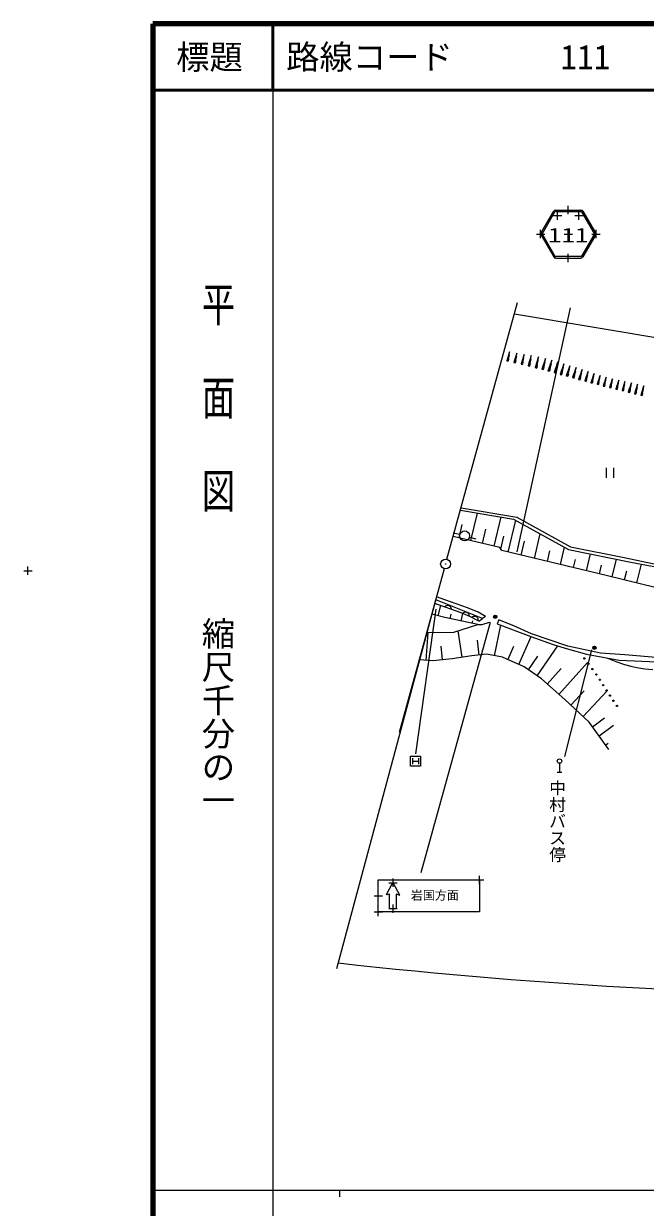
# Model space of a CAD drawing. Units: millimetres, scale not verified. Extents: x 34860 to 694227, y -100713 to 259287.
# Drawn here: x 34860 to 128095, y 81696 to 259287 of the extents above; entities that cross this region are included whole.
import ezdxf
from ezdxf.enums import TextEntityAlignment as Align

# ---------------------------------------------------------------- set-up
doc = ezdxf.new("R2010")
doc.units = ezdxf.units.MM
doc.header["$LTSCALE"] = 1000
doc.linetypes.add('LONG_DASHED_DOTTED', pattern=[15.25, 12, -1.5, 0.25, -1.5])
for name, color, linetype, lineweight in [('M-TTL', 2, 'Continuous', 140), ('M-TTL-BAND', 7, 'Continuous', 25), ('M-TTL-LINE', 7, 'Continuous', 50), ('S-BGD', 7, 'Continuous', 13), ('S-BGD-HTXT', 6, 'Continuous', 13), ('S-BMK', 2, 'LONG_DASHED_DOTTED', 13)]:
    doc.layers.add(name, color=color, linetype=linetype, lineweight=lineweight)
for name, color, linetype in [('M-TTL-TXT', 7, 'Continuous'), ('人工斜面', 7, 'Continuous'), ('ｺﾝｸﾘ被覆', 7, 'Continuous'), ('ﾌﾞﾛｸ被覆', 7, 'Continuous')]:
    doc.layers.add(name, color=color, linetype=linetype)
doc.styles.add('@ＭＳ ゴシック', font='')
doc.styles.add('ＭＳ ゴシック', font='')
doc.styles.get('@ＭＳ ゴシック').set_extended_font_data('@MS Gothic')
doc.styles.get('ＭＳ ゴシック').set_extended_font_data('MS Gothic')

# ---------------------------------------------------------------- blocks, each defined once
blk = doc.blocks.new('BUHIN1')
at = {"color": 2, "linetype": 'Continuous', "lineweight": 13}
for radius in [746, 22.5]:
    blk.add_circle((0, 0), radius, dxfattribs=at)
blk = doc.blocks.new('BUHIN2')
at = {"color": 7, "linetype": 'Continuous', "lineweight": 13}
for centre, radius in [((0, 0), 250), ((0, 0), 219), ((0, 0), 188), ((0, 0), 156), ((0, 0), 125), ((0, 0), 93.8), ((0, -1), 62.5), ((0, 0), 31.2)]:
    blk.add_circle(centre, radius, dxfattribs=at)
blk = doc.blocks.new('plus')
at = {"color": 0, "linetype": 'Continuous', "lineweight": -2}
for p, q in [((-1.25, 0), (1.25, 0)), ((0, -1.25), (0, 1.25))]:
    blk.add_line(p, q, dxfattribs=at)
blk = doc.blocks.new('BUHIN3')
at = {"color": 7, "linetype": 'Continuous', "lineweight": 13}
blk.add_circle((0, 0), 746, dxfattribs=at)
blk = doc.blocks.new('BUHIN4')
at = {"color": 7, "linetype": 'Continuous', "lineweight": 13}
for p, q in [((-578, 750), (-578, -750)), ((574, -750), (574, 750))]:
    blk.add_line(p, q, dxfattribs=at)
blk = doc.blocks.new('BUHIN77')
at = {"color": 7, "linetype": 'Continuous', "lineweight": 13}
blk.add_circle((0, 0), 99.5, dxfattribs=at)
blk = doc.blocks.new('BUHIN78')
at = {"color": 7, "linetype": 'Continuous', "lineweight": 13}
blk.add_circle((0, 0), 99.5, dxfattribs=at)
blk = doc.blocks.new('BUHIN79')
at = {"color": 7, "linetype": 'Continuous', "lineweight": 13}
blk.add_circle((0, 0), 99.5, dxfattribs=at)
blk = doc.blocks.new('BUHIN199')
at = {"color": 7, "linetype": 'Continuous', "lineweight": 13}
for p, q in [((34, 262), (-204, -695)), ((-175, -702), (146, 586)), ((92, 248), (-146, -710)), ((-188, -398), (-258, -682)), ((-226, -690), (-73, -75)), ((-116, -717), (37, -102)), ((-17, -440), (-87, -724))]:
    blk.add_line(p, q, dxfattribs=at)
blk.add_lwpolyline([(-68, -756), (181, 728), (-294, -700)], close=True, dxfattribs=at)
blk = doc.blocks.new('BUHIN200')
at = {"color": 7, "linetype": 'Continuous', "lineweight": 13}
for p, q in [((32, 245), (-190, -649)), ((-163, -656), (136, 547)), ((86, 231), (-136, -662)), ((-175, -371), (-241, -636)), ((-211, -644), (-68, -70)), ((-109, -669), (34, -95)), ((-16, -411), (-81, -676))]:
    blk.add_line(p, q, dxfattribs=at)
blk.add_lwpolyline([(-64, -705), (169, 679), (-274, -653)], close=True, dxfattribs=at)
blk = doc.blocks.new('BUHIN201')
at = {"color": 7, "linetype": 'Continuous', "lineweight": 13}
for p, q in [((41, 261), (-222, -689)), ((-193, -697), (161, 582)), ((99, 245), (-164, -705)), ((-198, -393), (-277, -674)), ((-244, -683), (-75, -73)), ((-136, -713), (34, -103)), ((-29, -440), (-107, -721))]:
    blk.add_line(p, q, dxfattribs=at)
blk.add_lwpolyline([(-88, -754), (200, 723), (-312, -692)], close=True, dxfattribs=at)
blk = doc.blocks.new('BUHIN202')
at = {"color": 7, "linetype": 'Continuous', "lineweight": 13}
for p, q in [((44, 278), (-237, -735)), ((-206, -744), (172, 621)), ((106, 261), (-175, -752)), ((-212, -419), (-295, -719)), ((-260, -729), (-80, -78)), ((-145, -761), (36, -110)), ((-30, -469), (-114, -770))]:
    blk.add_line(p, q, dxfattribs=at)
blk.add_lwpolyline([(-94, -804), (214, 771), (-333, -738)], close=True, dxfattribs=at)
blk = doc.blocks.new('BUHIN203')
at = {"color": 7, "linetype": 'Continuous', "lineweight": 13}
for p, q in [((47, 296), (-252, -781)), ((-219, -790), (183, 659)), ((112, 278), (-186, -800)), ((-225, -445), (-313, -764)), ((-277, -775), (-85, -82)), ((-154, -809), (38, -116)), ((-32, -498), (-121, -818))]:
    blk.add_line(p, q, dxfattribs=at)
blk.add_lwpolyline([(-100, -854), (227, 819), (-354, -784)], close=True, dxfattribs=at)
blk = doc.blocks.new('BUHIN206')
at = {"color": 7, "linetype": 'Continuous', "lineweight": 13}
for p, q in [((31, 262), (-194, -698)), ((-165, -705), (137, 588)), ((89, 249), (-136, -712)), ((-182, -400), (-249, -685)), ((-216, -693), (-72, -76)), ((-106, -718), (38, -101)), ((-11, -440), (-77, -725))]:
    blk.add_line(p, q, dxfattribs=at)
blk.add_lwpolyline([(-58, -757), (171, 730), (-284, -704)], close=True, dxfattribs=at)

msp = doc.modelspace()

# ---------------------------------------------------------------- linework, layer by layer
at = {"layer": 'M-TTL'}
for p, q in [((54227, 259287), (54227, -100713)), ((694227, 259287), (54227, 259287))]:
    msp.add_line(p, q, dxfattribs=at)
at = {"layer": 'M-TTL-BAND'}
for p, q in [((72227, 249287), (72227, -100713)), ((54227, 84287), (593227, 84287)), ((82227, 84287), (82227, 83287))]:
    msp.add_line(p, q, dxfattribs=at)
at = {"layer": 'M-TTL-LINE'}
for p, q in [((72227, 259287), (72227, 249287)), ((54227, 249287), (694227, 249287))]:
    msp.add_line(p, q, dxfattribs=at)
at = {"layer": 'S-BGD'}
for p, q in [((112476, 227882), (114373, 231162)), ((112670, 227802), (114539, 231034)), ((114650, 231322), (118437, 231322)), ((114677, 231114), (118410, 231114)), ((118548, 231034), (120417, 227802)), ((118714, 231162), (120611, 227882)), ((112476, 227561), (114373, 224281)), ((112670, 227641), (114539, 224409)), ((120417, 227641), (118548, 224409)), ((120611, 227561), (118714, 224281)), ((114650, 224122), (118437, 224122)), ((118410, 224330), (114677, 224330)), ((108884, 180059), (116855, 216665)), ((107616, 209601), (107406, 208705)), ((107434, 208699), (107716, 209905)), ((107670, 209589), (107461, 208692)), ((107417, 208983), (107355, 208717)), ((107386, 208710), (107521, 209286)), ((107488, 208686), (107623, 209262)), ((107578, 208945), (107515, 208680)), ((110622, 208280), (110551, 207976)), ((110586, 207968), (110740, 208626)), ((110849, 208987), (110609, 207962)), ((110640, 207955), (110963, 209334)), ((110911, 208972), (110671, 207948)), ((110703, 207940), (110856, 208599)), ((110805, 208237), (110734, 207933)), ((111684, 208028), (111608, 207705)), ((111646, 207697), (111809, 208396)), ((111925, 208779), (111670, 207691)), ((111703, 207683), (112046, 209148)), ((111991, 208764), (111737, 207675)), ((111770, 207668), (111933, 208367)), ((111878, 207983), (111803, 207660)), ((100461, 186625), (108827, 185245)), ((100365, 186277), (108325, 184967)), ((101906, 181723), (102904, 185859)), ((105401, 180880), (106461, 185274)), ((107538, 179998), (108674, 184775)), ((108325, 184967), (116594, 180413)), ((108827, 185245), (116881, 180783)), ((100159, 182144), (100643, 184148)), ((103654, 181301), (104168, 183434)), ((106274, 180669), (99286, 182355)), ((100269, 182625), (99300, 182869)), ((101721, 182249), (102688, 181993)), ((106417, 180450), (106881, 182400)), ((109494, 179533), (109998, 181651)), ((111451, 179068), (112329, 182762)), ((106560, 180231), (106274, 180669)), ((122210, 176508), (106560, 180231)), ((113407, 178602), (113782, 180179)), ((115363, 178137), (115984, 180749)), ((116594, 180413), (125922, 178489)), ((116881, 180783), (124929, 179197)), ((119276, 177206), (119877, 179736)), ((117319, 177672), (117613, 178907)), ((121232, 176741), (121540, 178035)), ((123133, 176285), (123775, 178932)), ((124929, 179197), (130101, 178075)), ((125922, 178489), (133171, 177113)), ((126824, 175389), (127503, 178189)), ((127747, 175165), (122210, 176508)), ((124978, 175837), (125307, 177193)), ((141514, 171779), (127747, 175165)), ((96529, 172304), (96674, 172843)), ((100456, 170893), (96529, 172304)), ((103684, 170066), (96674, 172843)), ((98856, 172534), (96798, 173303)), ((101433, 171666), (98856, 172534)), ((96675, 171437), (93611, 149751)), ((98015, 170175), (96066, 170674)), ((97040, 170424), (97438, 171977)), ((98838, 170003), (98981, 170687)), ((101859, 170309), (100456, 170893)), ((100483, 169659), (100718, 170784)), ((103006, 171015), (101433, 171666)), ((104145, 170337), (103006, 171015)), ((104837, 169459), (94434, 131872)), ((102952, 169144), (98015, 170175)), ((99398, 168004), (102952, 169144)), ((103138, 169656), (101859, 170309)), ((102129, 169316), (102210, 169702)), ((102952, 169144), (103603, 169117)), ((103138, 169656), (103684, 170066)), ((103603, 169117), (104742, 169469)), ((104145, 170337), (103684, 170066)), ((105484, 164454), (106405, 169061)), ((106115, 169817), (105887, 169257)), ((105887, 169257), (110924, 167350)), ((108457, 168905), (106115, 169817)), ((111049, 167764), (108457, 168905)), ((95208, 163763), (95524, 167957)), ((95316, 167954), (99398, 168004)), ((100607, 164215), (100027, 168206)), ((109102, 163142), (110959, 167337)), ((110924, 167350), (114262, 166147)), ((116478, 165900), (111049, 167764)), ((97692, 163844), (97466, 165911)), ((103178, 164560), (102911, 166802)), ((107485, 163857), (108394, 165911)), ((111858, 161432), (114979, 165929)), ((114262, 166147), (116439, 165484)), ((120037, 165331), (115958, 149320)), ((116439, 165484), (119279, 164676)), ((121358, 164863), (116478, 165900)), ((96234, 163685), (94181, 163840)), ((99150, 164003), (96234, 163685)), ((102065, 164427), (99150, 164003)), ((104291, 164692), (102065, 164427)), ((106677, 164215), (104291, 164692)), ((109910, 162784), (106677, 164215)), ((110560, 162333), (111989, 164393)), ((115132, 158647), (119411, 163455)), ((119279, 164676), (124164, 163775)), ((125007, 164573), (121358, 164863)), ((124164, 163775), (129848, 163527)), ((130291, 164158), (125007, 164573)), ((112508, 160982), (109910, 162784)), ((113382, 160203), (115458, 162535)), ((116006, 157868), (112508, 160982)), ((116921, 157020), (118934, 159190)), ((118750, 155324), (122354, 159210)), ((119664, 154476), (116006, 157868)), ((120161, 153797), (121958, 155114)), ((122646, 150406), (119664, 154476)), ((121155, 152441), (123311, 154021)), ((122149, 151084), (122509, 151347)), ((93156, 149110), (93156, 148173)), ((93156, 148641), (94094, 148641)), ((94094, 149110), (94094, 148173)), ((115221, 148316), (115221, 147001)), ((114881, 147001), (115556, 147001)), ((88044, 126012), (88044, 130812)), ((88044, 130812), (103244, 130812)), ((89282, 128647), (90196, 130330)), ((90259, 130330), (91225, 128567)), ((103244, 130812), (103244, 126012)), ((89670, 128696), (89324, 128596)), ((89716, 126508), (89716, 128661)), ((90737, 128647), (90737, 126518)), ((91180, 128516), (90787, 128680)), ((89716, 126508), (90739, 126508)), ((103244, 126012), (88044, 126012))]:
    msp.add_line(p, q, dxfattribs=at)
for points in [[(107534, 208650), (107747, 210038), (107322, 208700)], [(110755, 207899), (110998, 209486), (110513, 207956)], [(111825, 207624), (112084, 209309), (111568, 207684)], [(92875, 147891), (92875, 149391), (94375, 149391), (94375, 147891)]]:
    msp.add_lwpolyline(points, close=True, dxfattribs=at)
for points in [[(98022, 171767), (98098, 171862), (98188, 171934), (98314, 172005), (98438, 172024), (98561, 172017), (98706, 171965), (98805, 171892), (98888, 171799), (98943, 171662), (98966, 171550), (98963, 171429)], [(100696, 170793), (100777, 170884), (100870, 170951), (101000, 171016), (101124, 171029), (101246, 171017), (101389, 170957), (101484, 170880), (101563, 170782), (101611, 170643), (101629, 170530), (101619, 170409)], [(102053, 170210), (102141, 170295), (102239, 170354), (102374, 170409), (102499, 170412), (102619, 170390), (102757, 170319), (102846, 170235), (102917, 170131), (102954, 169989), (102963, 169875), (102944, 169755)], [(122423, 164096), (123695, 163582), (124995, 163122), (125898, 162871), (126825, 162676), (128030, 162497), (129243, 162377)]]:
    msp.add_lwpolyline(points, dxfattribs=at)
msp.add_circle((115221, 148651), 335, dxfattribs=at)
for centre, radius, start, end in [((114650, 231001), 320, 90, 149.96338), ((114677, 230953), 160, 90, 149.96338), ((118410, 230953), 160, 30.03671, 90), ((118437, 231001), 320, 30.03671, 90), ((112753, 227721), 320, 149.96338, 210.0369), ((112809, 227721), 160, 149.96338, 210.0369), ((120278, 227721), 160, 329.96333, 30.03671), ((120334, 227721), 320, 329.96333, 30.03671), ((114650, 224442), 320, 210.0369, 270), ((114677, 224490), 160, 210.0369, 270), ((118410, 224490), 160, 270, 329.96333), ((118437, 224442), 320, 270, 329.96333), ((90228, 130313), 36, 28.71979, 151.50226), ((89314, 128630), 36, 151.50226, 286.11285), ((89680, 128661), 36, 0, 106.11285), ((90773, 128647), 36, 67.39017, 180), ((91194, 128549), 36, 247.39014, 28.71979)]:
    msp.add_arc(centre, radius, start, end, dxfattribs=at)
at = {"layer": 'S-BGD-HTXT'}
for p, q in [((98345, 178938), (108946, 217448)), ((108482, 215761), (163983, 206396)), ((97946, 177492), (91175, 152938)), ((96798, 173303), (81801, 117459))]:
    msp.add_line(p, q, dxfattribs=at)
msp.add_arc((169319, 893857), 780386, 263.57889, 270.36696, dxfattribs=at)

# ---------------------------------------------------------------- block references
at = {"layer": 'S-BGD', "color": 6, "xscale": 500, "yscale": 500}
for p in [(114944, 230493), (116544, 231322), (116544, 231322), (118144, 230493), (112384, 227721), (116544, 227722), (120704, 227722)]:
    msp.add_blockref('plus', p, dxfattribs=at)
at = {"layer": 'S-BGD', "color": 1, "xscale": 500, "yscale": 500}
msp.add_blockref('plus', (116544, 224122), dxfattribs=at)
at = {"layer": 'S-BGD'}
for name, p in [('BUHIN206', (108664, 209140)), ('BUHIN206', (109740, 208923)), ('BUHIN203', (112918, 208231)), ('BUHIN203', (113841, 207994)), ('BUHIN203', (114755, 207727)), ('BUHIN203', (115667, 207456)), ('BUHIN202', (116580, 207185)), ('BUHIN202', (117493, 206914)), ('BUHIN202', (118405, 206643)), ('BUHIN201', (119318, 206371)), ('BUHIN201', (120231, 206100)), ('BUHIN200', (121133, 205839)), ('BUHIN200', (122062, 205577)), ('BUHIN200', (122997, 205336)), ('BUHIN200', (123937, 205118)), ('BUHIN200', (124877, 204900)), ('BUHIN199', (125818, 204682)), ('BUHIN199', (126758, 204464)), ('BUHIN199', (127698, 204246)), ('BUHIN4', (122795, 191910)), ('BUHIN3', (100996, 182441)), ('BUHIN2', (105596, 170295)), ('BUHIN2', (120464, 165655)), ('BUHIN77', (118958, 164063)), ('BUHIN77', (119560, 163256)), ('BUHIN77', (120162, 162448)), ('BUHIN77', (120764, 161641)), ('BUHIN78', (121270, 160848)), ('BUHIN78', (121777, 160055)), ('BUHIN78', (122283, 159263)), ('BUHIN78', (122790, 158470)), ('BUHIN79', (123318, 157699)), ('BUHIN79', (123846, 156929))]:
    msp.add_blockref(name, p, dxfattribs=at)
at = {"layer": 'S-BGD', "xscale": 500, "yscale": 500}
for p in [(35485, 177208), (35485, 177208), (35485, 177208), (35485, 177208), (103244, 130812), (88044, 128412), (88044, 126012)]:
    msp.add_blockref('plus', p, dxfattribs=at)
at = {"layer": 'S-BGD', "xscale": 500, "yscale": 500, "rotation": 270}
for p in [(90227, 130388), (90227, 126508)]:
    msp.add_blockref('plus', p, dxfattribs=at)
at = {"layer": 'S-BMK'}
msp.add_blockref('BUHIN1', (98146, 178215), dxfattribs=at)
at = {"layer": '人工斜面', "xscale": 500, "yscale": 500}
msp.add_blockref('plus', (35485, 177208), dxfattribs=at)
at = {"layer": 'ｺﾝｸﾘ被覆', "xscale": 500, "yscale": 500}
msp.add_blockref('plus', (35485, 177208), dxfattribs=at)
msp.add_blockref('plus', (35485, 177208), dxfattribs=at)
msp.add_blockref('plus', (35485, 177208), dxfattribs=at)
msp.add_blockref('plus', (35485, 177208), dxfattribs=at)
at = {"layer": 'ﾌﾞﾛｸ被覆', "xscale": 500, "yscale": 500}
msp.add_blockref('plus', (35485, 177208), dxfattribs=at)
msp.add_blockref('plus', (35485, 177208), dxfattribs=at)
msp.add_blockref('plus', (35485, 177208), dxfattribs=at)
msp.add_blockref('plus', (35485, 177208), dxfattribs=at)
msp.add_blockref('plus', (35485, 177208), dxfattribs=at)

# ---------------------------------------------------------------- texts
at = {"layer": 'M-TTL-BAND', "style": '@ＭＳ ゴシック', "width": 1.4}
msp.add_text('平  面  図', height=3666, rotation=270, dxfattribs=at).set_placement((64004, 185762), align=Align.MIDDLE_RIGHT)
at = {"layer": 'M-TTL-BAND', "style": '@ＭＳ ゴシック'}
msp.add_text('縮尺千分の一', height=3666, rotation=270, dxfattribs=at).set_placement((64004, 140317), align=Align.MIDDLE_RIGHT)
at = {"layer": 'M-TTL-TXT', "style": 'ＭＳ ゴシック'}
msp.add_text('標題', height=3666, dxfattribs=at).set_placement((62727, 254287), align=Align.MIDDLE_CENTER)
for s, p in [('路線コード', (74227, 254287)), ('111', (115369, 254287))]:
    msp.add_text(s, height=3666, dxfattribs=at).set_placement(p, align=Align.MIDDLE_LEFT)
at = {"layer": 'S-BGD', "style": 'ＭＳ ゴシック', "width": 1.35}
msp.add_text('111', height=2199, dxfattribs=at).set_placement((113500, 225809), align=Align.BOTTOM_LEFT)
at = {"layer": 'S-BGD', "style": '@ＭＳ ゴシック'}
msp.add_text('中村バス停', height=1833, rotation=270, dxfattribs=at).set_placement((113436, 145883), align=Align.BOTTOM_LEFT)
at = {"layer": 'S-BGD', "style": 'ＭＳ ゴシック'}
msp.add_text('岩国方面', height=1320, dxfattribs=at).set_placement((92926, 127449), align=Align.BOTTOM_LEFT)

doc.saveas('drawing.dxf')
